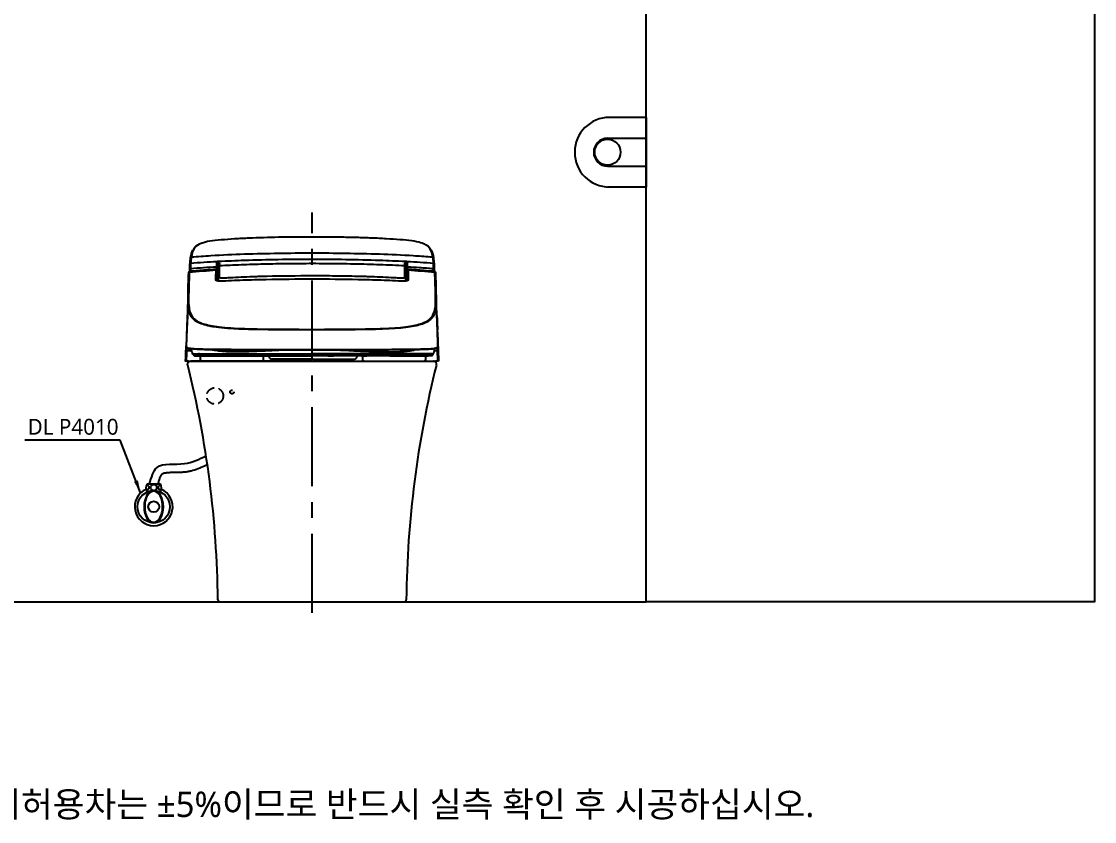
# Model space of a CAD drawing. Extents: x 3267 to 9145, y -61 to 2467.
# Drawn here: x 7451 to 9145, y -61 to 1203 of the extents above; entities that cross this region are included whole.
import ezdxf

# ---------------------------------------------------------------- set-up
doc = ezdxf.new("R2010")
doc.units = 0
doc.header["$LTSCALE"] = 20
doc.header["$MEASUREMENT"] = 0
doc.linetypes.add('CENTER', pattern=[2, 1.25, -0.25, 0.25, -0.25])
doc.linetypes.add('HIDDEN', pattern=[0.375, 0.25, -0.125])
doc.layers.get('0').update_dxf_attribs({"linetype": 'CONTINUOUS'})
for name, color, linetype in [('1', 7, 'CONTINUOUS'), ('2', 2, 'CONTINUOUS'), ('3', 3, 'CONTINUOUS'), ('4', 4, 'CONTINUOUS'), ('6', 6, 'CONTINUOUS'), ('66', 7, 'CONTINUOUS')]:
    doc.layers.add(name, color=color, linetype=linetype)
doc.styles.add('GHS', font='romans', dxfattribs={"bigfont": 'ghs'})
doc.styles.add('ROMANS', font='NanumGothic.ttf', dxfattribs={"height": 10.144927})
doc.styles.get("Standard").update_dxf_attribs({"font": 'NanumGothic.ttf'})
doc.dimstyles.get("Standard").update_dxf_attribs({"dimtxt": 2.7, "dimasz": 2.5, "dimexe": 1.5, "dimexo": 1.5, "dimgap": 1.5, "dimtad": 1, "dimdec": 0, "dimlfac": 10, "dimzin": 0, "dimdsep": 46, "dimtxsty": 'Standard', "dimcen": 0, "dimclrt": 2, "dimadec": 0, "dimazin": 0, "dimtfac": 1, "dimtdec": 0, "dimtmove": 0, "dimatfit": 3, "dimfxl": 0, "dimtolj": 1, "dimtzin": 0, "dimarcsym": 0})

msp = doc.modelspace()

# ---------------------------------------------------------------- linework, layer by layer
at = {"color": 1, "linetype": 'CENTER', "ltscale": 5}
msp.add_line((7910.2, 269), (7910.2, 901.3), dxfattribs=at)
at = {"color": 7}
msp.add_line((7764.5, 286.7), (8055.8, 286.7), dxfattribs=at)
at = {"color": 7, "linetype": 'HIDDEN', "ltscale": 3}
for centre, radius in [((7756.9, 611.7), 13), ((7783.8, 618), 3)]:
    msp.add_circle(centre, radius, dxfattribs=at)
at = {"color": 7}
for centre, radius, start, end in [((6165.6, 273.4), 1595.9, 0.584, 14.0382), ((9654.7, 273.4), 1595.9, 165.9618, 179.416), ((7764.5, 289.7), 3, 180.584, 270), ((8055.8, 289.7), 3, 270, 359.416)]:
    msp.add_arc(centre, radius, start, end, dxfattribs=at)
msp.add_open_spline([(7713.9, 660.6), (7713.8, 660.9), (7713.7, 661.6), (7713.8, 662.7), (7714.1, 663.8), (7714.8, 664.9), (7715.6, 665.7), (7716.6, 666.3), (7717.7, 666.7), (7718.4, 666.7), (7718.7, 666.7)], degree=3, knots=[0, 0, 0, 0, 0.114974, 0.238051, 0.367333, 0.500001, 0.632668, 0.76195, 0.885027, 1, 1, 1, 1], dxfattribs=at)
at = {"color": 4}
msp.add_spline([(7653.8, 472.7), (7665.4, 498.5), (7708.7, 504.8), (7742.8, 517.2)], degree=3, dxfattribs=at)
msp.add_open_spline([(7667.2, 472.7), (7667.5, 473.7), (7667.8, 474.7), (7668.5, 477.5), (7669.1, 479.3), (7670.2, 482.5), (7670.8, 483.9), (7671.8, 485.9), (7672.2, 486.6), (7672.9, 487.7), (7673.2, 488), (7673.5, 488.4), (7673.6, 488.5), (7673.7, 488.6), (7673.8, 488.6), (7673.9, 488.7), (7674, 488.8), (7674.2, 488.9), (7674.4, 489), (7674.9, 489.3), (7675.3, 489.5), (7676.4, 489.9), (7677.1, 490.1), (7678.7, 490.4), (7679.6, 490.5), (7681.6, 490.8), (7682.7, 490.9), (7685.8, 491), (7687.9, 491.1), (7692.4, 491.1), (7694.8, 491.1), (7699.8, 491.2), (7702.4, 491.2), (7706.3, 491.5), (7707.5, 491.6), (7709.7, 491.8), (7710.6, 491.9), (7712.3, 492.1), (7713.2, 492.3), (7715.8, 492.7), (7717.5, 493.1), (7723, 494.4), (7726.7, 495.7), (7733.7, 498.4), (7737, 499.8), (7741.7, 502.1), (7743.3, 502.9), (7744.8, 503.7)], degree=3, knots=[3.070132, 3.070132, 3.070132, 3.070132, 5.857988, 5.857988, 11.758568, 11.758568, 17.659149, 17.659149, 21.979385, 21.979385, 26.299621, 26.299621, 27.735814, 27.735814, 28.920896, 28.920896, 30.105978, 30.105978, 32.476142, 32.476142, 36.454286, 36.454286, 40.43243, 40.43243, 44.410574, 44.410574, 48.388719, 48.388719, 54.898977, 54.898977, 61.409235, 61.409235, 67.919493, 67.919493, 70.853495, 70.853495, 72.939884, 72.939884, 75.026273, 75.026273, 79.19905, 79.19905, 89.089719, 89.089719, 98.980388, 98.980388, 104.02618, 104.02618, 104.02618, 104.02618], dxfattribs=at)
at = {"layer": '1', "color": 0, "linetype": 'Continuous'}
for p, q in [((7910.1, 842.6), (7910.1, 842.6)), ((7759.6, 804), (7759.8, 815.3)), ((8060.5, 815.3), (8060.8, 801.5)), ((7759.7, 810.5), (7759.6, 809.2)), ((7760.9, 802.5), (7760.9, 793.3)), ((8060.8, 801.5), (8059.9, 801.5)), ((8059.9, 801.5), (8059.9, 793.5)), ((7715.5, 666.7), (7910.2, 666.7)), ((7733.5, 673.6), (7733.5, 669)), ((7833.3, 668.8), (7833.6, 672)), ((7833.6, 672), (7833.6, 673.6)), ((7989.6, 673.6), (7989.6, 672)), ((7989.6, 672), (7989.9, 668.8)), ((8089.7, 669), (8089.7, 673.6))]:
    msp.add_line(p, q, dxfattribs=at)
for centre, start, end in [((7735.5, 669), 180, 270), ((7831.3, 669), 270, 355), ((7991.9, 669), 185, 270), ((8087.7, 669), 270, 0)]:
    msp.add_arc(centre, 2, start, end, dxfattribs=at)
for centre, major_axis, ratio, start_param, end_param in [((7718.5, 820.6), (0.996, -0.085), 0.906954, 1.720585, 3.218825), ((7759.8, 815.3), (3, -0.04), 0.008726, 4.712497, 6.283185), ((8060.5, 815.3), (-3, -0.04), 0.008726, 0, 1.570688), ((8101.8, 820.6), (-0.996, -0.085), 0.906975, 3.064339, 4.563118), ((7716.4, 805.7), (0.999, -0.034), 0.896158, 1.691812, 3.142718), ((7718.2, 812.5), (1, -0.014), 0.008726, 1.570915, 3.170336), ((7758.7, 810.6), (-1, 0.017), 1, 3.141588, 4.82324), ((7759.4, 802.5), (1.5, 0.01), 0.99982, 6.280811, 7.85742), ((8061.6, 810.6), (-1, -0.017), 1, 4.59077, 6.283184), ((8061.7, 809.3), (1, 0.017), 0.905811, 1.496053, 3.141593), ((8102.1, 812.5), (-1, -0.014), 0.008726, 3.112853, 4.71227), ((8103.9, 805.7), (0.999, 0.034), 0.896158, 6.28206, 7.732966), ((7712.1, 682.7), (0.999, -0.039), 0.063377, 1.573245, 3.142595), ((8108.2, 682.7), (-0.999, -0.039), 0.063377, 3.140591, 4.70994)]:
    msp.add_ellipse(centre, major_axis=major_axis, ratio=ratio, start_param=start_param, end_param=end_param, dxfattribs=at)
for points, knots in [([(7738.8, 853.8), (7735.1, 852.7), (7732.1, 851.4), (7727.4, 848.4), (7725.6, 846.7), (7721.5, 840.9), (7720.2, 836.3), (7719.4, 830.8)], [0, 0, 0, 0, 0.25, 0.25, 0.5, 0.5, 1, 1, 1, 1]), ([(7737.7, 853.4), (7737.2, 853.3), (7735.7, 852.9), (7733.4, 851.9), (7730.7, 850.6), (7728.3, 849.2), (7726.2, 847.5), (7724.3, 845.5), (7723, 843.8), (7722.5, 842.7), (7722.3, 842.5)], [0, 0, 0, 0, 0.050617, 0.186187, 0.326082, 0.469861, 0.618907, 0.779893, 0.947737, 1, 1, 1, 1]), ([(8081.5, 853.8), (8077.6, 854.9), (8072.9, 855.9), (8061.9, 857.4), (8055.5, 858), (8041.9, 859), (8034.7, 859.5), (8019.7, 860.4), (8012.1, 860.7), (7996.6, 861.4), (7988.8, 861.6), (7973.1, 862), (7965.3, 862.2), (7941.8, 862.6), (7926.1, 862.7), (7894.6, 862.7), (7878.9, 862.6), (7847.4, 862.1), (7831.7, 861.7), (7808.7, 860.8), (7801, 860.4), (7786, 859.6), (7778.7, 859.1), (7764.9, 858), (7758.5, 857.4), (7747.4, 855.9), (7742.7, 855), (7738.8, 853.8)], [0, 0, 0, 0, 0.0625, 0.0625, 0.125, 0.125, 0.1875, 0.1875, 0.25, 0.25, 0.3125, 0.3125, 0.375, 0.375, 0.5, 0.5, 0.625, 0.625, 0.75, 0.75, 0.8125, 0.8125, 0.875, 0.875, 0.9375, 0.9375, 1, 1, 1, 1]), ([(8100.9, 830.8), (8100.1, 836.3), (8098.8, 840.9), (8094.6, 846.7), (8092.8, 848.4), (8090.3, 850), (8090.2, 850.1), (8090, 850.2)], [0, 0, 0, 0, 0.653192, 0.653192, 0.979788, 0.979788, 1, 1, 1, 1]), ([(8097.6, 843.1), (8097.4, 843.5), (8096.7, 844.6), (8095.3, 846.3), (8093.2, 848.2), (8091.7, 849.4), (8090.6, 850), (8090.6, 850)], [0, 0, 0, 0, 0.134632, 0.423435, 0.69843, 0.989, 1, 1, 1, 1]), ([(7719.4, 830.8), (7719.4, 830.8), (7719.4, 830.8), (7719.2, 829.4), (7719.1, 827.9), (7718.7, 824.8), (7718.6, 823.2), (7718.4, 821.5)], [0, 0, 0, 0, 0.000003, 0.000003, 0.500044, 0.500044, 1, 1, 1, 1]), ([(8100.9, 830.8), (8099.4, 830.9), (8098, 831), (8087.7, 831.8), (8078.8, 832.4), (8052.2, 834), (8034.4, 834.8), (7998.9, 836), (7981.2, 836.4), (7945.7, 836.9), (7927.9, 837.1), (7892.4, 837.1), (7874.6, 836.9), (7839.1, 836.4), (7821.3, 836), (7785.8, 834.8), (7768.1, 834), (7740, 832.3), (7729.7, 831.6), (7719.4, 830.8)], [0, 0, 0, 0, 0.011429, 0.011429, 0.081225, 0.081225, 0.220815, 0.220815, 0.360405, 0.360405, 0.499996, 0.499996, 0.639586, 0.639586, 0.779177, 0.779177, 0.918767, 0.918767, 1, 1, 1, 1]), ([(8101.9, 821.5), (8101.7, 823.2), (8101.6, 824.8), (8101.2, 827.9), (8101.1, 829.3), (8100.9, 830.8), (8100.9, 830.8), (8100.9, 830.8)], [0, 0, 0, 0, 0.499957, 0.499957, 0.999997, 0.999997, 1, 1, 1, 1]), ([(7717.2, 812.5), (7717.2, 814.2), (7717.3, 815.9), (7717.4, 818.8), (7717.4, 819.9), (7717.5, 820.7)], [0, 0, 0, 0, 0.5, 0.5, 1, 1, 1, 1]), ([(7717.5, 820.7), (7717.6, 822.3), (7717.8, 823.9), (7718.1, 827), (7718.3, 828.5), (7718.5, 829.9)], [0, 0, 0, 0, 0.500212, 0.500212, 1, 1, 1, 1]), ([(7718.4, 821.5), (7718.4, 820.7), (7718.3, 819.4), (7718.3, 816.3), (7718.2, 814.4), (7718.2, 812.5)], [0, 0, 0, 0, 0.5, 0.5, 1, 1, 1, 1]), ([(7759.8, 815.3), (7759.8, 817.2), (7759.9, 819), (7760, 822.2), (7760, 823.5), (7760, 824.3)], [0, 0, 0, 0, 0.5, 0.5, 1, 1, 1, 1]), ([(7760, 824.3), (7761, 823.7), (7761.9, 823.2), (7763.2, 822), (7763.8, 821.3), (7763.8, 820.5)], [0, 0, 0, 0, 0.5, 0.5, 1, 1, 1, 1]), ([(7762.8, 819.6), (7762.8, 820.5), (7762.4, 821.4), (7761.3, 823), (7760.7, 823.7), (7760, 824.3)], [0, 0, 0, 0, 0.5, 0.5, 1, 1, 1, 1]), ([(7762.9, 824.4), (7776.4, 825.1), (7789.9, 825.7), (7821.2, 826.8), (7839, 827.2), (7874.6, 827.7), (7892.4, 827.8), (7927.9, 827.8), (7945.7, 827.7), (7981.3, 827.2), (7999.1, 826.8), (8030.4, 825.7), (8043.9, 825.1), (8057.4, 824.4)], [0, 0, 0, 0, 0.137733, 0.137733, 0.318866, 0.318866, 0.5, 0.5, 0.681133, 0.681133, 0.862266, 0.862266, 1, 1, 1, 1]), ([(8056.6, 817.1), (8050.1, 817.4), (8037.1, 818.1), (8017.2, 818.9), (7996.7, 819.5), (7975.8, 820), (7954.4, 820.4), (7932.5, 820.6), (7904.9, 820.7), (7871.9, 820.5), (7834.5, 819.9), (7798.6, 818.8), (7775.2, 817.7), (7763.7, 817.1)], [0, 0, 0, 0, 0.066191, 0.133976, 0.203874, 0.275483, 0.348428, 0.423009, 0.499413, 0.631812, 0.760009, 0.882497, 1, 1, 1, 1]), ([(7763.8, 820.5), (7763.8, 820.2), (7763.8, 820), (7763.7, 819.2), (7763.7, 818.8), (7763.7, 817.9), (7763.7, 817.5), (7763.7, 817.1)], [0, 0, 0, 0, 0.251915, 0.251915, 0.625957, 0.625957, 1, 1, 1, 1]), ([(8056.5, 820.5), (8056.5, 821.3), (8057, 821.9), (8058.4, 823.2), (8059.3, 823.7), (8060.2, 824.3)], [0, 0, 0, 0, 0.5, 0.5, 1, 1, 1, 1]), ([(8056.6, 817.1), (8056.6, 817.4), (8056.6, 817.7), (8056.6, 818.8), (8056.5, 819.7), (8056.5, 820.5)], [0, 0, 0, 0, 0.251899, 0.251899, 1, 1, 1, 1]), ([(8060.2, 824.3), (8059.6, 823.7), (8059, 823), (8057.9, 821.4), (8057.5, 820.5), (8057.5, 819.6)], [0, 0, 0, 0, 0.5, 0.5, 1, 1, 1, 1]), ([(8060.2, 824.3), (8060.3, 823.5), (8060.3, 822.2), (8060.4, 819), (8060.5, 817.2), (8060.5, 815.3)], [0, 0, 0, 0, 0.5, 0.5, 1, 1, 1, 1]), ([(8102.1, 812.5), (8094.7, 813.1), (8087.2, 813.6), (8073.4, 814.5), (8067, 814.9), (8060.5, 815.3)], [0, 0, 0, 0, 0.535674, 0.535674, 1, 1, 1, 1]), ([(8101.8, 829.9), (8102, 828.4), (8102.2, 827), (8102.5, 823.9), (8102.7, 822.3), (8102.8, 820.6)], [0, 0, 0, 0, 0.499788, 0.499788, 1, 1, 1, 1]), ([(8102.1, 812.5), (8102.1, 814.4), (8102, 816.3), (8102, 819.4), (8101.9, 820.7), (8101.9, 821.5)], [0, 0, 0, 0, 0.5, 0.5, 1, 1, 1, 1]), ([(8102.8, 820.6), (8102.9, 819.9), (8102.9, 818.8), (8103, 815.9), (8103, 814.2), (8103.1, 812.5)], [0, 0, 0, 0, 0.5, 0.5, 1, 1, 1, 1]), ([(7717.1, 741.7), (7715.7, 745.3), (7714.9, 749.4), (7714.3, 757.5), (7714.4, 761.2), (7714.4, 769.1), (7714.5, 773.2), (7714.8, 786.3), (7715, 795.7), (7715.4, 805.7)], [0, 0, 0, 0, 0.255854, 0.255854, 0.44189, 0.44189, 0.627927, 0.627927, 1, 1, 1, 1]), ([(7716.3, 806.6), (7715.9, 796.6), (7715.6, 787.2), (7715.4, 774.2), (7715.3, 770), (7715.2, 762.2), (7715.2, 758.5), (7715.8, 748.3), (7717.3, 742.7), (7722.6, 734.2), (7726, 731.3), (7730.5, 728.9)], [0, 0, 0, 0, 0.261212, 0.261212, 0.391818, 0.391818, 0.522425, 0.522425, 0.783637, 0.783637, 1, 1, 1, 1]), ([(7716.3, 808.1), (7716.2, 808.1), (7716, 808), (7715.8, 807.9), (7715.6, 807.7), (7715.5, 807.5), (7715.5, 807.4), (7715.5, 807.3), (7715.4, 807.2), (7715.4, 807.2), (7715.4, 807.2), (7715.4, 807.2), (7715.4, 807.1), (7715.4, 807.1), (7715.4, 807)], [0, 0, 0, 0, 0.10738, 0.207075, 0.291167, 0.361566, 0.417774, 0.456068, 0.4766, 0.494945, 0.521947, 0.577356, 0.756923, 1, 1, 1, 1]), ([(7758.6, 811.5), (7753.1, 811.2), (7739.3, 810.2), (7725.2, 809.1), (7716.6, 808.2), (7716.3, 808.2)], [0, 0, 0, 0, 0.385248, 0.978914, 1, 1, 1, 1]), ([(7763.5, 799.5), (7763.5, 799.4), (7763.5, 799.3), (7763.7, 799.1), (7764.2, 798.8), (7764.8, 798.5), (7765.6, 798.3), (7766.1, 798.2), (7766.7, 798.1), (7767, 798.1), (7767.1, 798.1)], [0, 0, 0, 0, 0.092648, 0.192303, 0.3025, 0.586789, 0.698617, 0.817948, 0.923745, 1, 1, 1, 1]), ([(7767.1, 798.1), (7770, 798.3), (7775.9, 798.5), (7787.8, 799.1), (7802.9, 799.9), (7817.8, 800.5), (7829.7, 800.8), (7859.5, 801.5), (7898.6, 801.9), (7946.2, 801.7), (7973, 801.2), (7990.6, 800.8), (8002.5, 800.5), (8017.4, 799.8), (8032.4, 799.1), (8044.4, 798.5), (8050.3, 798.2), (8053.1, 798.1)], [0, 0, 0, 0, 0.029831, 0.062543, 0.125097, 0.187627, 0.218876, 0.250123, 0.499987, 0.628375, 0.749862, 0.781072, 0.812356, 0.874894, 0.937459, 0.970167, 1, 1, 1, 1]), ([(8053.1, 798.1), (8053.3, 798.1), (8053.6, 798.1), (8054.1, 798.2), (8054.7, 798.3), (8055.5, 798.5), (8056.2, 798.8), (8056.7, 799.2), (8056.8, 799.4), (8056.8, 799.5)], [0, 0, 0, 0, 0.075645, 0.181402, 0.299122, 0.412119, 0.695985, 0.857094, 1, 1, 1, 1]), ([(8104, 808.1), (8098, 808.7), (8084.2, 810), (8070.1, 811.1), (8062, 811.6), (8061.7, 811.6)], [0, 0, 0, 0, 0.422631, 0.982017, 1, 1, 1, 1]), ([(8103.1, 812.5), (8103.1, 811.8), (8103.1, 811.2), (8103.1, 809.7), (8103.1, 809), (8103.1, 808.2)], [0, 0, 0, 0, 0.46814, 0.46814, 1, 1, 1, 1]), ([(8104.9, 807), (8104.9, 807.1), (8104.9, 807.1), (8104.9, 807.2), (8104.9, 807.2), (8104.9, 807.2), (8104.9, 807.3), (8104.8, 807.3), (8104.8, 807.6), (8104.6, 807.8), (8104.3, 808), (8104.1, 808.1), (8104, 808.1)], [0, 0, 0, 0, 0.217421, 0.441288, 0.500545, 0.534316, 0.555505, 0.579757, 0.643617, 0.773985, 0.887358, 1, 1, 1, 1]), ([(7714.6, 780.1), (7714.4, 775.1), (7714.2, 770.1), (7713.9, 760.5), (7713.8, 755.7), (7713.5, 746.9), (7713.3, 742.7), (7713, 735), (7712.9, 731.6), (7712.8, 728.6)], [0, 0, 0, 0, 0.25, 0.25, 0.5, 0.5, 0.75, 0.75, 1, 1, 1, 1]), ([(7715, 793.5), (7715, 793.5), (7715, 793.5), (7715, 793.4), (7715, 793.3), (7715, 793.2), (7715, 793.1), (7715, 792.9), (7715, 792.8), (7715, 792.6), (7714.9, 792.5), (7714.9, 792.3), (7714.9, 792.1), (7714.9, 791.9), (7714.9, 791.8), (7714.9, 791.7), (7714.9, 791.6), (7714.9, 791.5), (7714.9, 791.5), (7714.9, 791.5), (7714.9, 791.5), (7714.9, 791.5)], [0, 0, 0, 0, 0.107366, 0.107366, 0.214731, 0.214731, 0.322124, 0.322124, 0.429574, 0.429574, 0.537075, 0.537075, 0.6446, 0.6446, 0.752109, 0.752109, 0.85957, 0.85957, 0.966973, 0.966973, 1, 1, 1, 1]), ([(7764.8, 792.8), (7762.9, 792.7), (7761.2, 792.9), (7758.9, 793.9), (7758.3, 794.5), (7758.3, 795.3)], [0, 0, 0, 0, 0.5, 0.5, 1, 1, 1, 1]), ([(8055.5, 792.8), (8043.4, 793.4), (8031.3, 793.9), (8007.1, 794.8), (7995, 795.1), (7958.7, 795.8), (7934.4, 796), (7885.9, 796), (7861.6, 795.8), (7825.3, 795.1), (7813.2, 794.8), (7789, 793.9), (7776.9, 793.4), (7764.8, 792.8)], [0, 0, 0, 0, 0.125, 0.125, 0.25, 0.25, 0.5, 0.5, 0.75, 0.75, 0.875, 0.875, 1, 1, 1, 1]), ([(8062, 795.3), (8062, 794.5), (8061.4, 793.9), (8059.1, 792.9), (8057.3, 792.7), (8055.5, 792.8)], [0, 0, 0, 0, 0.5, 0.5, 1, 1, 1, 1]), ([(8090.1, 729.1), (8092.5, 730.3), (8094.5, 731.8), (8100, 736.9), (8102.4, 741.4), (8104.4, 749.4), (8104.8, 752.3), (8105.1, 758.7), (8105.1, 762.1), (8105, 773), (8104.8, 781), (8104.6, 789.6)], [0, 0, 0, 0, 0.137218, 0.137218, 0.424812, 0.424812, 0.568609, 0.568609, 0.712406, 0.712406, 1, 1, 1, 1]), ([(8105.5, 788.5), (8105.7, 779.9), (8105.8, 771.9), (8105.9, 761), (8106, 757.6), (8105.6, 751.3), (8105.2, 748.4), (8104.2, 744.4), (8103.8, 743.1), (8103.3, 741.9)], [0, 0, 0, 0, 0.444863, 0.444863, 0.667294, 0.667294, 0.889726, 0.889726, 1, 1, 1, 1]), ([(8105.5, 788.5), (8105.5, 788.6), (8105.4, 788.8), (8105.3, 789), (8105.3, 789.1), (8105.1, 789.3), (8105, 789.4), (8104.8, 789.5), (8104.7, 789.6), (8104.6, 789.6)], [0, 0, 0, 0, 0.266094, 0.266094, 0.532998, 0.532998, 0.785782, 0.785782, 1, 1, 1, 1]), ([(8106.8, 748.7), (8106.8, 750.9), (8106.7, 753), (8106.2, 766.3), (8105.8, 777.4), (8105.5, 788.5)], [0, 0, 0, 0, 0.16372, 0.16372, 1, 1, 1, 1]), ([(7714.5, 770.9), (7714.4, 768.8), (7714.3, 765.1), (7714.2, 759.5), (7714, 754.4), (7713.8, 748.4), (7713.6, 741.5), (7713.3, 733.4), (7712.9, 725.4), (7712.5, 716.3), (7712.1, 706.4), (7711.7, 697.7), (7711.5, 692.6), (7711.4, 691)], [0, 0, 0, 0, 0.119074, 0.200684, 0.275859, 0.345698, 0.44284, 0.5341, 0.622518, 0.710308, 0.82851, 0.948889, 1, 1, 1, 1]), ([(7712.8, 728.6), (7712.7, 725.3), (7712.6, 722.1), (7712.3, 715.9), (7712.2, 712.9), (7711.9, 704.9), (7711.8, 701), (7711.6, 695.3), (7711.5, 693.4), (7711.4, 690.7), (7711.4, 689.9), (7711.7, 689.3)], [0, 0, 0, 0, 0.125455, 0.125455, 0.250911, 0.250911, 0.501822, 0.501822, 0.752733, 0.752733, 1, 1, 1, 1]), ([(7910.1, 716), (7898.8, 716), (7887.6, 716.1), (7871.2, 716.1), (7865.8, 716.2), (7855.1, 716.2), (7849.9, 716.3), (7834.7, 716.4), (7825.2, 716.5), (7811.9, 716.8), (7807.7, 716.9), (7799.8, 717.2), (7795.9, 717.4), (7784.9, 717.9), (7778.1, 718.3), (7765.7, 719.3), (7760.3, 720), (7753, 721.1), (7750.8, 721.5), (7746.6, 722.4), (7744.6, 722.9), (7739.1, 724.3), (7735.7, 725.3), (7726.7, 729.1), (7722.4, 732.5), (7718.5, 738.5), (7717.7, 740), (7717.1, 741.7)], [0, 0, 0, 0, 0.09412, 0.09412, 0.14118, 0.14118, 0.18824, 0.18824, 0.282361, 0.282361, 0.329421, 0.329421, 0.376481, 0.376481, 0.470601, 0.470601, 0.564721, 0.564721, 0.611781, 0.611781, 0.658841, 0.658841, 0.752962, 0.752962, 0.941202, 0.941202, 1, 1, 1, 1]), ([(7730.5, 728.9), (7731.4, 728.4), (7732.4, 728), (7736.4, 726.3), (7739.8, 725.3), (7745.3, 723.8), (7747.2, 723.3), (7751.4, 722.5), (7753.7, 722.1), (7760.9, 720.9), (7766.3, 720.3), (7778.6, 719.2), (7785.4, 718.8), (7796.4, 718.3), (7800.2, 718.1), (7808.1, 717.9), (7812.3, 717.7), (7825.5, 717.4), (7834.9, 717.3), (7850.1, 717.2), (7855.3, 717.1), (7866, 717), (7871.4, 717), (7887.7, 716.9), (7898.8, 716.9), (7910.1, 716.9)], [0, 0, 0, 0, 0.041157, 0.041157, 0.161013, 0.161013, 0.22094, 0.22094, 0.280868, 0.280868, 0.400723, 0.400723, 0.520579, 0.520579, 0.580506, 0.580506, 0.640434, 0.640434, 0.760289, 0.760289, 0.820217, 0.820217, 0.880145, 0.880145, 1, 1, 1, 1]), ([(8103.3, 741.9), (8101.9, 738.2), (8099.8, 735.1), (8095.2, 730.7), (8093, 729.2), (8087.9, 726.6), (8085.1, 725.5), (8078.7, 723.6), (8075.3, 722.7), (8067.5, 721.1), (8063.1, 720.4), (8053, 719.2), (8047.4, 718.7), (8035.2, 717.9), (8028.6, 717.5), (8017.9, 717.1), (8014.2, 717), (8006.4, 716.8), (8002.3, 716.7), (7989.6, 716.5), (7980.6, 716.4), (7966.3, 716.2), (7961.4, 716.2), (7951.4, 716.1), (7946.3, 716.1), (7931.1, 716.1), (7920.7, 716), (7910.1, 716)], [0, 0, 0, 0, 0.130755, 0.130755, 0.217679, 0.217679, 0.304604, 0.304604, 0.391528, 0.391528, 0.478453, 0.478453, 0.565377, 0.565377, 0.652302, 0.652302, 0.695764, 0.695764, 0.739226, 0.739226, 0.826151, 0.826151, 0.869613, 0.869613, 0.913075, 0.913075, 1, 1, 1, 1]), ([(7910.1, 716.9), (7920.7, 716.9), (7931, 716.9), (7946.2, 717), (7951.3, 717), (7961.2, 717.1), (7966.2, 717.1), (7980.4, 717.2), (7989.4, 717.4), (8002, 717.6), (8006.1, 717.7), (8013.8, 717.9), (8017.5, 718), (8028.2, 718.5), (8034.8, 718.8), (8046.9, 719.6), (8052.5, 720.2), (8062.5, 721.4), (8066.9, 722.1), (8074.7, 723.7), (8078.1, 724.6), (8084.4, 726.5), (8087.2, 727.6), (8089.9, 729), (8090, 729), (8090.1, 729.1)], [0, 0, 0, 0, 0.110549, 0.110549, 0.165824, 0.165824, 0.221098, 0.221098, 0.331647, 0.331647, 0.386922, 0.386922, 0.442197, 0.442197, 0.552746, 0.552746, 0.663295, 0.663295, 0.773844, 0.773844, 0.884393, 0.884393, 0.994942, 0.994942, 1, 1, 1, 1]), ([(8108.5, 702.8), (8108.3, 706.8), (8108, 715.8), (8107.6, 726.8), (8107.4, 733.7), (8107.3, 735.7)], [0, 0, 0, 0, 0.360507, 0.814913, 1, 1, 1, 1]), ([(8108.7, 689.6), (8108.9, 690.2), (8108.9, 691), (8108.8, 693.5), (8108.7, 695.3), (8108.6, 699.3), (8108.5, 700.8), (8108.5, 702.7)], [0, 0, 0, 0, 0.380789, 0.380789, 0.794286, 0.794286, 1, 1, 1, 1]), ([(8108.9, 691.6), (8108.9, 691.6), (8108.9, 691.6), (8108.8, 691.9), (8108.8, 692.7), (8108.8, 694), (8108.7, 695.4), (8108.7, 696.4), (8108.7, 696.6)], [0, 0, 0, 0, 0.058926, 0.262536, 0.473047, 0.694335, 0.93103, 1, 1, 1, 1]), ([(7710.5, 666.7), (7710.5, 667.4), (7710.5, 668.1), (7710.7, 671.4), (7710.8, 674), (7710.9, 678.7), (7711, 680.7), (7711.1, 682.7)], [0, 0, 0, 0, 0.124882, 0.124882, 0.624411, 0.624411, 1, 1, 1, 1]), ([(7711.1, 682.7), (7711.2, 685), (7711.3, 687.2), (7711.4, 689.7), (7711.4, 690.4), (7711.4, 691)], [0, 0, 0, 0, 0.710358, 0.710358, 1, 1, 1, 1]), ([(7712.1, 682.7), (7712, 679), (7711.8, 675.3), (7711.6, 670), (7711.5, 668.3), (7711.5, 666.7)], [0, 0, 0, 0, 0.697255, 0.697255, 1, 1, 1, 1]), ([(7711.7, 689.3), (7711.9, 688.7), (7712, 688.3), (7712.6, 687.7), (7713.4, 687.2), (7714, 687), (7714.5, 686.9)], [0, 0, 0, 0, 0.005811, 0.414191, 0.824616, 1, 1, 1, 1]), ([(7711.7, 689.3), (7711.7, 689.3), (7711.7, 689.3), (7712.5, 688), (7714.6, 687.4), (7721.5, 686.5), (7726.2, 686.2), (7735.5, 685.9), (7739, 685.8), (7746.5, 685.7), (7750.7, 685.6), (7760.7, 685.5), (7766.4, 685.4), (7778.9, 685.4), (7785.7, 685.3), (7800.4, 685.3), (7808.2, 685.3), (7825.9, 685.2), (7835.3, 685.2), (7855.4, 685.2), (7866.1, 685.2), (7887.8, 685.2), (7898.9, 685.2), (7910.1, 685.2)], [0, 0, 0, 0, 0.001209, 0.001209, 0.167674, 0.167674, 0.334139, 0.334139, 0.417372, 0.417372, 0.500604, 0.500604, 0.583837, 0.583837, 0.66707, 0.66707, 0.750302, 0.750302, 0.833535, 0.833535, 0.916767, 0.916767, 1, 1, 1, 1]), ([(7910.1, 684.1), (7898.9, 684.1), (7887.9, 684.1), (7866.2, 684.1), (7855.5, 684.1), (7835.5, 684.1), (7826.1, 684.1), (7808.5, 684.2), (7800.7, 684.2), (7786.1, 684.3), (7779.3, 684.3), (7766.8, 684.4), (7761.2, 684.4), (7751.3, 684.5), (7747.1, 684.6), (7739.7, 684.8), (7736.2, 684.9), (7727, 685.2), (7722.3, 685.5), (7717, 686.2), (7715.5, 686.5), (7714.5, 686.9)], [0, 0, 0, 0, 0.090047, 0.090047, 0.180093, 0.180093, 0.27014, 0.27014, 0.360186, 0.360186, 0.450233, 0.450233, 0.54028, 0.54028, 0.630326, 0.630326, 0.720373, 0.720373, 0.900466, 0.900466, 1, 1, 1, 1]), ([(7720.4, 681.3), (7720.3, 681.7), (7720.2, 682), (7720, 683.4), (7719.9, 684.5), (7719.9, 685.8)], [0, 0, 0, 0, 0.317262, 0.317262, 1, 1, 1, 1]), ([(7720.4, 681.3), (7720.5, 680.9), (7720.6, 680.3), (7721.1, 679.5), (7721.8, 678.8), (7722.3, 678.6), (7722.8, 678.4)], [0, 0, 0, 0, 0.065069, 0.451995, 0.824419, 1, 1, 1, 1]), ([(7722.8, 678.4), (7723.7, 677.9), (7724.9, 678), (7729.3, 678), (7733.7, 678), (7742.1, 678), (7745.3, 678), (7752.5, 678), (7756.5, 678), (7766, 678), (7771.2, 678), (7783, 678), (7789.6, 678), (7803.8, 678), (7811.4, 678), (7823.9, 678), (7828.3, 678), (7837.5, 678), (7842.4, 678), (7857.2, 678), (7867.6, 678), (7883.9, 678), (7889.4, 678), (7900.5, 678), (7906.1, 678), (7911.7, 678)], [0, 0, 0, 0, 0.090537, 0.090537, 0.27243, 0.27243, 0.363376, 0.363376, 0.454322, 0.454322, 0.545269, 0.545269, 0.636215, 0.636215, 0.727161, 0.727161, 0.772634, 0.772634, 0.818107, 0.818107, 0.909054, 0.909054, 0.954527, 0.954527, 1, 1, 1, 1]), ([(7869.7, 684.3), (7868.2, 684.2), (7861.6, 683.9), (7850.2, 683.3), (7835.9, 682.6), (7818.2, 681.8), (7802.6, 681.3), (7788.8, 681.2), (7779.4, 681.4), (7770.8, 681.8), (7762.2, 682.7), (7755.9, 683.6), (7752.3, 684.3), (7751.4, 684.4)], [0, 0, 0, 0, 0.02526, 0.114515, 0.204018, 0.294134, 0.474171, 0.563887, 0.654216, 0.742676, 0.835114, 0.958645, 1, 1, 1, 1]), ([(7910.1, 685.2), (7920.6, 685.2), (7931.1, 685.2), (7951.5, 685.2), (7961.4, 685.2), (7980.4, 685.2), (7989.6, 685.2), (8002.1, 685.3), (8006.1, 685.3), (8013.7, 685.3), (8017.3, 685.3), (8028, 685.3), (8034.7, 685.3), (8047, 685.4), (8052.7, 685.4), (8062.9, 685.5), (8067.5, 685.6), (8075.7, 685.7), (8079.1, 685.8), (8088.8, 686), (8094, 686.2), (8102.2, 686.9), (8105.2, 687.3), (8107.8, 688.4), (8108.4, 688.8), (8108.7, 689.5), (8108.7, 689.6), (8108.7, 689.6)], [0, 0, 0, 0, 0.076458, 0.076458, 0.152916, 0.152916, 0.229374, 0.229374, 0.267603, 0.267603, 0.305831, 0.305831, 0.382289, 0.382289, 0.458747, 0.458747, 0.535205, 0.535205, 0.611663, 0.611663, 0.764579, 0.764579, 0.917494, 0.917494, 0.993952, 0.993952, 1, 1, 1, 1]), ([(8106.2, 687.1), (8106.1, 687.1), (8106, 687), (8104.2, 686.3), (8101.3, 685.9), (8093.2, 685.2), (8087.9, 685), (8078.3, 684.7), (8074.9, 684.6), (8066.8, 684.5), (8062.3, 684.5), (8052.1, 684.4), (8046.5, 684.3), (8034.1, 684.3), (8027.5, 684.2), (8016.9, 684.2), (8013.3, 684.2), (8005.7, 684.2), (8001.7, 684.2), (7989.3, 684.1), (7980.1, 684.1), (7961.2, 684.1), (7951.4, 684.1), (7931.1, 684.1), (7920.6, 684.1), (7910.1, 684.1)], [0, 0, 0, 0, 0.008186, 0.008186, 0.173488, 0.173488, 0.338791, 0.338791, 0.421442, 0.421442, 0.504093, 0.504093, 0.586744, 0.586744, 0.669395, 0.669395, 0.710721, 0.710721, 0.752047, 0.752047, 0.834698, 0.834698, 0.917349, 0.917349, 1, 1, 1, 1]), ([(8100.5, 678.4), (8099.6, 677.9), (8098.5, 678), (8094, 678), (8089.7, 678), (8081.2, 678), (8078.1, 678), (8070.9, 678), (8066.8, 678), (8057.4, 678), (8052.1, 678), (8040.4, 678), (8033.8, 678), (8019.6, 678), (8012, 678), (7999.4, 678), (7995, 678), (7985.8, 678), (7981, 678), (7966.1, 678), (7955.8, 678), (7939.5, 678), (7933.9, 678), (7922.9, 678), (7917.3, 678), (7911.7, 678)], [0, 0, 0, 0, 0.089232, 0.089232, 0.271385, 0.271385, 0.362462, 0.362462, 0.453539, 0.453539, 0.544616, 0.544616, 0.635693, 0.635693, 0.72677, 0.72677, 0.772308, 0.772308, 0.817846, 0.817846, 0.908923, 0.908923, 0.954462, 0.954462, 1, 1, 1, 1]), ([(7955, 684.2), (7960.9, 683.9), (7966.6, 683.6), (7981.9, 682.8), (7991.2, 682.4), (8000.6, 682), (8001.7, 682), (8003.8, 681.9), (8004.8, 681.9), (8007.9, 681.8), (8009.8, 681.7), (8012.8, 681.6), (8013.7, 681.6), (8015.6, 681.5), (8016.6, 681.5), (8019.3, 681.4), (8021.2, 681.4), (8023.8, 681.3), (8024.7, 681.3), (8026.5, 681.3), (8027.3, 681.3), (8029.9, 681.2), (8031.6, 681.2), (8036.5, 681.3), (8039.7, 681.3), (8043.4, 681.4), (8044.2, 681.4), (8045.7, 681.5), (8046.4, 681.5), (8048.6, 681.6), (8049.9, 681.7), (8052, 681.8), (8052.6, 681.9), (8054, 682), (8054.6, 682), (8055.9, 682.2), (8056.5, 682.2), (8057.8, 682.3), (8058.4, 682.4), (8059.6, 682.5), (8060.2, 682.6), (8061.4, 682.8), (8062, 682.8), (8063.7, 683.1), (8064.8, 683.2), (8066.4, 683.5), (8066.9, 683.5), (8068, 683.7), (8068.5, 683.8), (8069.5, 684), (8070, 684.1), (8070.9, 684.2), (8071.4, 684.3), (8071.9, 684.4), (8072, 684.4), (8072.1, 684.5)], [0, 0, 0, 0, 0.103576, 0.103576, 0.28214, 0.28214, 0.30446, 0.30446, 0.326781, 0.326781, 0.371422, 0.371422, 0.393742, 0.393742, 0.416063, 0.416063, 0.460704, 0.460704, 0.483024, 0.483024, 0.505344, 0.505344, 0.549985, 0.549985, 0.639267, 0.639267, 0.661588, 0.661588, 0.683908, 0.683908, 0.728549, 0.728549, 0.750869, 0.750869, 0.77319, 0.77319, 0.79551, 0.79551, 0.817831, 0.817831, 0.840151, 0.840151, 0.862472, 0.862472, 0.907113, 0.907113, 0.929433, 0.929433, 0.951753, 0.951753, 0.974074, 0.974074, 0.996394, 0.996394, 1, 1, 1, 1]), ([(8100.5, 678.4), (8100.5, 678.4), (8101.3, 678.6), (8102, 679.2), (8102.6, 680), (8102.8, 680.7), (8102.9, 681.3)], [0, 0, 0, 0, 0.067813, 0.436483, 0.825148, 1, 1, 1, 1]), ([(8102.9, 681.3), (8103.1, 681.6), (8103.1, 682), (8103.4, 683.5), (8103.5, 684.7), (8103.5, 686.2)], [0, 0, 0, 0, 0.300296, 0.300296, 1, 1, 1, 1]), ([(8106.2, 687.1), (8106.9, 687.2), (8107.5, 687.6), (8108.3, 688.3), (8108.5, 688.9), (8108.7, 689.6)], [0, 0, 0, 0, 0.300811, 0.686935, 1, 1, 1, 1]), ([(8108.8, 666.7), (8108.7, 668.3), (8108.7, 670), (8108.5, 675.3), (8108.3, 679), (8108.2, 682.7)], [0, 0, 0, 0, 0.302745, 0.302745, 1, 1, 1, 1]), ([(8108.8, 693.1), (8108.8, 692.3), (8108.9, 690.8), (8109, 687.2), (8109.1, 685), (8109.2, 682.7)], [0, 0, 0, 0, 0.5, 0.5, 1, 1, 1, 1]), ([(8109.2, 682.7), (8109.2, 682), (8109.2, 681.4), (8109.4, 678.1), (8109.5, 675.4), (8109.6, 672.3), (8109.6, 671.9), (8109.7, 669.9), (8109.7, 668.3), (8109.8, 666.7)], [0, 0, 0, 0, 0.124882, 0.124882, 0.624411, 0.624411, 0.698332, 0.698332, 1, 1, 1, 1]), ([(8109.2, 682.3), (8109.2, 682.3), (8109.2, 682.3), (8109.2, 682.3), (8109.2, 682.3)], [0, 0, 0, 0, 0.134486, 1, 1, 1, 1]), ([(7711.5, 666.7), (7711.4, 666.7), (7711.3, 666.7), (7711, 666.7), (7710.9, 666.7), (7710.8, 666.7), (7710.7, 666.7), (7710.6, 666.7), (7710.5, 666.7), (7710.5, 666.7), (7710.5, 666.7), (7710.5, 666.7)], [0, 0, 0, 0, 0.214355, 0.214355, 0.428723, 0.428723, 0.642914, 0.642914, 0.857233, 0.857233, 1, 1, 1, 1]), ([(7722.4, 676.9), (7722.7, 676.5), (7723, 676), (7723.5, 675.7), (7724.4, 675.3), (7724.4, 675.3)], [0, 0, 0, 0, 0.170114, 0.906849, 1, 1, 1, 1]), ([(7724.4, 675.3), (7724.9, 675.1), (7725.5, 675), (7727.3, 675), (7728.8, 675), (7734.2, 675), (7738.9, 675), (7750.9, 675), (7758.2, 675), (7777.4, 675), (7789.2, 675), (7809.9, 675), (7817.4, 675), (7833.7, 675), (7842.5, 675), (7861.2, 675), (7871.1, 675), (7891.1, 675), (7901.2, 675), (7911.6, 675)], [0, 0, 0, 0, 0.048511, 0.048511, 0.13501, 0.13501, 0.308008, 0.308008, 0.481006, 0.481006, 0.654004, 0.654004, 0.740503, 0.740503, 0.827002, 0.827002, 0.913501, 0.913501, 1, 1, 1, 1]), ([(7732.7, 674.9), (7732.7, 674.9), (7732.7, 674.9), (7732.8, 674.9), (7732.9, 674.8), (7733.1, 674.6), (7733.3, 674.3), (7733.4, 674), (7733.5, 673.7), (7733.5, 673.6)], [0, 0, 0, 0, 0.03972, 0.228342, 0.39677, 0.551956, 0.701391, 0.850458, 1, 1, 1, 1]), ([(7778.8, 675), (7779.3, 675), (7780.3, 675), (7782.3, 675), (7784, 675), (7785.1, 675), (7785.3, 675)], [0, 0, 0, 0, 0.234117, 0.468599, 0.932798, 1, 1, 1, 1]), ([(7828.3, 675), (7829.1, 675), (7830.6, 675), (7832.4, 675), (7833.8, 675), (7835, 675), (7835.3, 675), (7833.6, 675), (7830.9, 675), (7829.1, 675), (7828.7, 675)], [0, 0, 0, 0, 0.096185, 0.192893, 0.287974, 0.382541, 0.569548, 0.762744, 0.952644, 1, 1, 1, 1]), ([(7833.6, 673.5), (7833.6, 673.5), (7833.6, 673.6), (7833.6, 673.7), (7833.6, 674), (7833.7, 674.2), (7833.8, 674.5), (7833.7, 674.6), (7833.7, 674.6)], [0, 0, 0, 0, 0.025302, 0.052765, 0.119818, 0.323742, 0.638812, 1, 1, 1, 1]), ([(7842.4, 672.5), (7842.6, 672.2), (7843, 671.5), (7843.9, 670.7), (7844.8, 670.1), (7845.4, 670), (7845.8, 670)], [0, 0, 0, 0, 0.239637, 0.485568, 0.738771, 1, 1, 1, 1]), ([(7911.6, 670), (7908.2, 670), (7904.7, 670), (7898, 670), (7894.5, 670), (7884.7, 670), (7878.5, 670), (7867.1, 670), (7862, 670), (7855.6, 670), (7853.6, 670), (7849.7, 670), (7847.8, 670), (7845.9, 670)], [0, 0, 0, 0, 0.125, 0.125, 0.25, 0.25, 0.5, 0.5, 0.75, 0.75, 0.875, 0.875, 1, 1, 1, 1]), ([(7910.2, 666.7), (7919.7, 666.7), (7929, 666.7), (7942.8, 666.7), (7947.4, 666.7), (7956.5, 666.7), (7961, 666.7), (7974.1, 666.7), (7982.4, 666.7), (7998.2, 666.7), (8005.7, 666.7), (8025.9, 666.7), (8037.8, 666.7), (8058.3, 666.7), (8066.7, 666.7), (8076.3, 666.7), (8079.3, 666.7), (8084.7, 666.7), (8087.2, 666.7), (8093.9, 666.7), (8097.3, 666.7), (8102.3, 666.7), (8103.9, 666.7), (8104.8, 666.7), (8104.8, 666.7), (8104.8, 666.7)], [0, 0, 0, 0, 0.066852, 0.066852, 0.100279, 0.100279, 0.133705, 0.133705, 0.200557, 0.200557, 0.26741, 0.26741, 0.401115, 0.401115, 0.53482, 0.53482, 0.601672, 0.601672, 0.668524, 0.668524, 0.802229, 0.802229, 0.935934, 0.935934, 1, 1, 1, 1]), ([(8098.8, 675.3), (8098.3, 675.1), (8097.7, 675), (8095.9, 675), (8094.4, 675), (8089, 675), (8084.3, 675), (8072.3, 675), (8065, 675), (8045.8, 675), (8034, 675), (8013.3, 675), (8005.8, 675), (7989.5, 675), (7980.7, 675), (7962, 675), (7952.1, 675), (7932.1, 675), (7921.9, 675), (7911.6, 675)], [0, 0, 0, 0, 0.048202, 0.048202, 0.134729, 0.134729, 0.307784, 0.307784, 0.480838, 0.480838, 0.653892, 0.653892, 0.740419, 0.740419, 0.826946, 0.826946, 0.913473, 0.913473, 1, 1, 1, 1]), ([(7911.6, 670), (7915, 670), (7918.4, 670), (7925.2, 670), (7928.6, 670), (7938.5, 670), (7944.7, 670), (7956.1, 670), (7961.2, 670), (7967.6, 670), (7969.6, 670), (7973.5, 670), (7975.4, 670), (7977.3, 670)], [0, 0, 0, 0, 0.125, 0.125, 0.25, 0.25, 0.5, 0.5, 0.75, 0.75, 0.875, 0.875, 1, 1, 1, 1]), ([(7934.9, 675), (7937.7, 675), (7940.3, 675), (7943.2, 675), (7943.6, 675), (7943.9, 675)], [0, 0, 0, 0, 0.876202, 0.876202, 1, 1, 1, 1]), ([(7977.4, 670), (7977.7, 670), (7978.4, 670.1), (7979.3, 670.7), (7980.1, 671.5), (7980.6, 672.2), (7980.8, 672.5)], [0, 0, 0, 0, 0.261229, 0.514432, 0.760363, 1, 1, 1, 1]), ([(7994.8, 675), (7994.8, 675), (7994.8, 675), (7994.8, 675), (7994.8, 675), (7994.8, 675), (7994.8, 675), (7994.8, 675), (7994.8, 675), (7994.7, 675), (7994.5, 675), (7993.8, 675), (7992.5, 675), (7990.2, 675), (7989, 675), (7988.5, 675), (7988.5, 675), (7988.5, 675), (7988.5, 675), (7988.5, 675), (7988.5, 675), (7988.5, 675), (7988.5, 675), (7988.5, 675), (7988.5, 675), (7988.4, 675), (7988.2, 675), (7988.1, 675), (7988.1, 675), (7988.7, 675), (7989.5, 675), (7989.9, 675), (7989.9, 675), (7989.9, 675), (7989.9, 675), (7989.9, 675), (7989.9, 675), (7989.9, 675), (7989.9, 675), (7990, 675), (7990.1, 675), (7990.3, 675), (7990.7, 675), (7991.7, 675), (7993.5, 675), (7995.3, 675), (7996.4, 675)], [0, 0, 0, 0, 0.000026, 0.000051, 0.000103, 0.000207, 0.000421, 0.00087, 0.001849, 0.004137, 0.010018, 0.026934, 0.081135, 0.178734, 0.35356, 0.353582, 0.353603, 0.353646, 0.353732, 0.353903, 0.354246, 0.354931, 0.356304, 0.359051, 0.36456, 0.37562, 0.397863, 0.442392, 0.52767, 0.622771, 0.707519, 0.707535, 0.70755, 0.707581, 0.707644, 0.707771, 0.708035, 0.708595, 0.709832, 0.712639, 0.718558, 0.729581, 0.7515, 0.792798, 0.884389, 1, 1, 1, 1]), ([(7989.3, 674.8), (7989.3, 674.7), (7989.3, 674.6), (7989.4, 674.4), (7989.5, 674.1), (7989.6, 673.8), (7989.6, 673.6), (7989.6, 673.5)], [0, 0, 0, 0, 0.246361, 0.582623, 0.827082, 0.920943, 1, 1, 1, 1]), ([(8044.4, 675), (8043.8, 675), (8042.6, 675), (8040.7, 675), (8038.9, 675), (8037, 675), (8035.2, 675), (8033.9, 675), (8033.1, 675), (8032.9, 675)], [0, 0, 0, 0, 0.158727, 0.316352, 0.473364, 0.630169, 0.787141, 0.944692, 1, 1, 1, 1]), ([(8089.7, 673.6), (8089.7, 673.7), (8089.8, 674), (8089.9, 674.3), (8090.1, 674.6), (8090.3, 674.8), (8090.4, 674.9), (8090.4, 674.9), (8090.4, 674.9)], [0, 0, 0, 0, 0.148064, 0.295657, 0.443614, 0.597267, 0.764029, 1, 1, 1, 1]), ([(8098.8, 675.3), (8098.8, 675.3), (8099.8, 675.8), (8100.3, 676.1), (8100.6, 676.5), (8100.8, 677)], [0, 0, 0, 0, 0.254006, 0.934694, 1, 1, 1, 1]), ([(8109.8, 666.7), (8109.8, 666.7), (8109.8, 666.7), (8109.7, 666.7), (8109.7, 666.7), (8109.5, 666.7), (8109.4, 666.7), (8109.2, 666.7), (8109.1, 666.7), (8109, 666.7), (8108.9, 666.7), (8108.8, 666.7)], [0, 0, 0, 0, 0.215031, 0.215031, 0.430091, 0.430091, 0.644731, 0.644731, 0.858979, 0.858979, 1, 1, 1, 1])]:
    msp.add_open_spline(points, degree=3, knots=knots, dxfattribs=at)
for points, degree in [([(8090, 850.2), (8087.8, 851.6), (8085, 852.7), (8081.5, 853.8)], 3), ([(7718.5, 829.9), (7719.2, 834.6), (7720.2, 838.6), (7722.2, 842.1)], 3), ([(7719.4, 830.8), (7718.9, 830.8), (7718.5, 830.3), (7718.5, 829.9)], 3), ([(8097.7, 842.7), (8100, 839.1), (8101.1, 834.8), (8101.8, 829.9)], 3), ([(8100.9, 830.8), (8101.4, 830.7), (8101.8, 830.3), (8101.8, 829.9)], 3), ([(7759.8, 815.3), (7745.9, 814.5), (7732.1, 813.6), (7718.2, 812.5)], 3), ([(7718.4, 821.5), (7732.3, 822.7), (7746.2, 823.5), (7760, 824.3)], 3), ([(7760.1, 824.3), (7761, 824.3), (7761.9, 824.4), (7762.9, 824.4)], 3), ([(7762.5, 798.6), (7762.6, 804.3), (7762.7, 810.1), (7762.8, 816.2)], 3), ([(7762.8, 816.2), (7762.8, 817.3), (7762.8, 818.5), (7762.8, 819.6)], 3), ([(7763.7, 817.1), (7763.6, 811), (7763.6, 805.2), (7763.5, 799.5)], 3), ([(8056.8, 799.5), (8056.7, 805.1), (8056.7, 811), (8056.6, 817.1)], 3), ([(8057.4, 824.4), (8058.4, 824.4), (8059.3, 824.3), (8060.2, 824.3)], 3), ([(8057.5, 819.6), (8057.5, 818.5), (8057.5, 817.3), (8057.5, 816.2)], 3), ([(8057.5, 816.2), (8057.6, 810.1), (8057.7, 804.2), (8057.7, 798.6)], 3), ([(8060.2, 824.3), (8074.1, 823.5), (8088, 822.6), (8101.9, 821.5)], 3), ([(7715.4, 807.1), (7715.4, 807.1), (7715.4, 807.2), (7715.4, 807.1)], 3), ([(7715.4, 805.7), (7715.4, 806.4), (7715.4, 806.9), (7715.4, 807.1)], 3), ([(7758.6, 810.2), (7744.5, 809.2), (7730.4, 808), (7716.3, 806.6)], 3), ([(7716.3, 808.1), (7716.3, 808.1), (7716.3, 807.6), (7716.3, 806.6)], 3), ([(7717.2, 808.2), (7717.2, 809.7), (7717.2, 811.1), (7717.2, 812.5)], 3), ([(7718.2, 812.5), (7718.2, 811.1), (7718.2, 809.7), (7718.2, 808.3)], 3), ([(7758.3, 795.3), (7758.4, 800.1), (7758.5, 805), (7758.6, 810.2)], 3), ([(7758.6, 810.2), (7758.6, 811.1), (7758.6, 811.6), (7758.6, 811.6)], 3), ([(7762.5, 793), (7762.5, 794.9), (7762.5, 796.8), (7762.5, 798.6)], 3), ([(8057.7, 798.6), (8057.8, 796.8), (8057.8, 794.9), (8057.8, 793)], 3), ([(8060.7, 809.2), (8060.7, 810.1), (8060.6, 810.5), (8060.6, 810.5)], 3), ([(8061.7, 811.6), (8061.7, 811.6), (8061.7, 811.1), (8061.7, 810.2)], 3), ([(8061.7, 810.2), (8061.8, 805), (8061.9, 800.1), (8062, 795.3)], 3), ([(8104, 806.6), (8089.9, 808), (8075.8, 809.2), (8061.7, 810.2)], 3), ([(8102.1, 808.3), (8102.1, 809.7), (8102.1, 811.1), (8102.1, 812.5)], 3), ([(8104, 806.6), (8104, 807.6), (8104, 808.1), (8104, 808.1)], 3), ([(8104.6, 789.6), (8104.4, 795), (8104.2, 800.7), (8104, 806.6)], 3), ([(8104.9, 807), (8104.9, 806.9), (8104.9, 806.4), (8104.9, 805.7)], 3), ([(8104.9, 805.7), (8105.1, 799.8), (8105.3, 794), (8105.5, 788.5)], 3), ([(8106.8, 748.7), (8106, 774.5), (8105.1, 800.6)], 2), ([(8107.3, 735.7), (8107.1, 740), (8107, 744.4), (8106.8, 748.7)], 3), ([(8107.2, 738.6), (8107.3, 736.6), (8107.4, 734.6), (8107.5, 732.7)], 3), ([(8107.5, 732.7), (8107.7, 726.9), (8107.9, 721.4), (8108, 716.1)], 3), ([(8108.1, 712.7), (8108.4, 705.7), (8108.6, 699), (8108.8, 693.1)], 3), ([(7712.3, 688.2), (7712.2, 686.5), (7712.2, 684.7), (7712.1, 682.7)], 3), ([(7720.2, 682.7), (7717.5, 682.7), (7714.8, 682.7), (7712.1, 682.7)], 3), ([(7722.4, 676.9), (7722, 677.4), (7721.6, 678.2), (7721.5, 679.1)], 3), ([(7732.7, 678), (7732, 678), (7731.3, 678), (7730.7, 678)], 3), ([(8096.6, 678), (8095.7, 678), (8094.8, 678), (8093.8, 678)], 3), ([(8100.8, 677), (8101.2, 677.4), (8101.5, 678.1), (8101.7, 679)], 3), ([(8108.2, 682.7), (8106.5, 682.7), (8104.9, 682.7), (8103.2, 682.7)], 3), ([(8108.2, 682.7), (8108.1, 684.6), (8108.1, 686.5), (8108, 688.2)], 3), ([(7715.3, 666.7), (7711.5, 666.7)], 1), ([(7729.7, 675), (7757.5, 675), (7785.3, 675)], 2), ([(7761.6, 675), (7767.3, 675), (7773.1, 675), (7778.8, 675)], 3), ([(7841, 675), (7842.4, 672.5)], 1), ([(7980.8, 672.5), (7982.2, 675)], 1), ([(7993.2, 675), (7992, 675), (7990.8, 675), (7989.5, 675)], 3), ([(8032.8, 675), (8063.2, 675), (8093.5, 675)], 2), ([(8061.6, 675), (8055.9, 675), (8050.1, 675), (8044.4, 675)], 3), ([(8108.8, 666.7), (8105.1, 666.7)], 1)]:
    msp.add_open_spline(points, degree=degree, dxfattribs=at)
at = {"layer": '3', "color": 7}
msp.add_lwpolyline([(6510.2, 2211.8), (6510.2, 2467.1), (9145.3, 2467.1), (9145.3, 286.7), (8437.7, 286.7)], dxfattribs=at)
at = {"layer": '4'}
for p, q in [((8437.7, 1051.7), (8376.7, 1051.7)), ((8437.7, 1051.7), (8437.7, 941.7)), ((8376.7, 1018.7), (8437.7, 1018.7)), ((8376.7, 974.7), (8437.7, 974.7)), ((8437.7, 941.7), (8376.7, 941.7)), ((7649.7, 472.7), (7653.8, 472.7)), ((7649.7, 460), (7649.7, 460.7)), ((7649.7, 460.7), (7651.5, 460.7)), ((7650.9, 460.5), (7650.9, 460.7)), ((7653.8, 472.7), (7670.7, 472.7)), ((7668.8, 460.7), (7670.7, 460.7)), ((7669.4, 460.5), (7669.4, 460.7)), ((7670.7, 460), (7670.7, 460.7))]:
    msp.add_line(p, q, dxfattribs=at)
for centre, radius in [((8376.7, 996.7), 20.4), ((7660.2, 436.7), 25.5), ((7660.2, 436.7), 8.62)]:
    msp.add_circle(centre, radius, dxfattribs=at)
for centre, radius, start, end in [((8379.7, 996.7), 55, 90, 270), ((8376.7, 996.7), 22, 90, 270), ((7660.2, 436.7), 30, 113.9173, 66.0827), ((7657.7, 466.7), 10, 143.1301, 216.8699), ((7662.7, 466.7), 10, 323.1301, 36.8699)]:
    msp.add_arc(centre, radius, start, end, dxfattribs=at)
at = {"layer": '4', "extrusion": (0, 0, -1)}
for centre, major_axis, ratio in [((7660.2, 436.7), (0, 25.5), 0.596529), ((7660.2, 467), (-5.23, 0), 0.866391)]:
    msp.add_ellipse(centre, major_axis=major_axis, ratio=ratio, dxfattribs=at)
for centre, start_param, end_param in [((7647.5, 467), 1.824119, 4.49897), ((7672.9, 467), 4.942097, 7.58465)]:
    msp.add_ellipse(centre, major_axis=(-5.23, 0), ratio=0.866391, start_param=start_param, end_param=end_param, dxfattribs=at)
at = {"layer": '4'}
msp.add_open_spline([(7660.2, 461.2), (7662.2, 461.2), (7664.3, 460.4), (7668.2, 457.2), (7670, 454.8), (7672.7, 448.7), (7673.7, 445.1), (7674.5, 437.6), (7674.4, 433.7), (7673.2, 426.3), (7672.1, 422.9), (7669.1, 417.3), (7667.2, 415.2), (7663.2, 412.5), (7661.1, 412), (7656.9, 412.6), (7654.8, 413.8), (7651.1, 417.6), (7649.4, 420.3), (7647, 426.7), (7646.2, 430.4), (7645.8, 438), (7646.1, 441.9), (7647.7, 449.1), (7649, 452.3), (7652.3, 457.4), (7654.2, 459.3), (7657.5, 460.9), (7658.8, 461.2), (7660.2, 461.2)], degree=3, knots=[0, 0, 0, 0, 0.46111, 0.46111, 0.922219, 0.922219, 1.383329, 1.383329, 1.844439, 1.844439, 2.305549, 2.305549, 2.766658, 2.766658, 3.227768, 3.227768, 3.688878, 3.688878, 4.149988, 4.149988, 4.611097, 4.611097, 5.072207, 5.072207, 5.533317, 5.533317, 5.994427, 5.994427, 6.283185, 6.283185, 6.283185, 6.283185], dxfattribs=at)
at = {"layer": '6'}
msp.add_lwpolyline([(7510.2, 2211.8), (6510.2, 2211.8), (6510.2, 286.7), (8437.7, 286.7), (8437.7, 1311.7)], dxfattribs=at)
at = {"layer": '66', "color": 7, "linetype": 'Continuous'}
for points, degree, knots in [([(7910.2, 666.7), (7881.4, 666.7), (7854.8, 666.7), (7839.1, 666.7), (7824.2, 666.7), (7816.8, 666.7), (7809.9, 666.7), (7798.7, 666.7), (7788.4, 666.7), (7778.4, 666.7), (7770.1, 666.7), (7758.2, 666.7), (7749.7, 666.7), (7740.3, 666.7), (7733.5, 666.7), (7726.9, 666.7), (7723.2, 666.7), (7722.6, 666.7), (7718.7, 666.7)], 2, [0, 0, 0, 0.1324372, 0.1324372, 0.2207287, 0.2207287, 0.2648745, 0.2648745, 0.3405529, 0.3405529, 0.4162313, 0.4162313, 0.5297489, 0.5297489, 0.6621861, 0.6621861, 0.7946234, 0.7946234, 0.8178923, 0.8178923, 0.8178923]), ([(7910.2, 666.7), (7938.9, 666.7), (7965.5, 666.7), (7981.2, 666.7), (7996.1, 666.7), (8003.5, 666.7), (8010.4, 666.7), (8021.6, 666.7), (8031.9, 666.7), (8041.9, 666.7), (8050.2, 666.7), (8062.1, 666.7), (8070.6, 666.7), (8080, 666.7), (8086.8, 666.7), (8093.4, 666.7), (8097.1, 666.7), (8097.7, 666.7), (8101.6, 666.7)], 2, [0, 0, 0, 0.1324372, 0.1324372, 0.2207287, 0.2207287, 0.2648745, 0.2648745, 0.3405529, 0.3405529, 0.4162313, 0.4162313, 0.5297489, 0.5297489, 0.6621861, 0.6621861, 0.7946234, 0.7946234, 0.8188389, 0.8188389, 0.8188389]), ([(8106.4, 660.6), (8106.5, 660.9), (8106.6, 661.6), (8106.5, 662.7), (8106.2, 663.8), (8105.5, 664.9), (8104.7, 665.7), (8103.7, 666.3), (8102.6, 666.7), (8101.9, 666.7), (8101.6, 666.7)], 3, [0, 0, 0, 0, 0.114974, 0.238051, 0.367333, 0.500001, 0.632668, 0.76195, 0.885027, 1, 1, 1, 1])]:
    msp.add_open_spline(points, degree=degree, knots=knots, dxfattribs=at)

# ---------------------------------------------------------------- texts
at = {"layer": '2', "insert": (7461.2, 562.8), "char_height": 25, "attachment_point": 4, "style": 'ROMANS'}
msp.add_mtext('{\\fNanumGothic|b0|i0|c0|p50;DL P4010}', dxfattribs=at)
at = {"layer": '3', "color": 1, "insert": (6497.3, -13.4), "char_height": 40, "attachment_point": 1, "style": 'GHS'}
msp.add_mtext_dynamic_manual_height_columns('{\\fNanumGothic|b0|i0|c129|p50;※주의: 비데 개폐높이 포함, 설치부위 도기허용차는 ±5%이므로 반드시 실측 확인 후 시공하십시오.}', width=2648.262, gutter_width=13.5, heights=[0], dxfattribs=at)

# ---------------------------------------------------------------- leaders
msp.add_leader([(7639.5, 458.5), (7607.1, 541.9), (7457, 541.9)], dimstyle='Standard', override={"dimtxt": 20, "dimasz": 20, "dimexe": 5, "dimgap": 10, "dimtad": 0, "dimlfac": 1, "dimzin": 12, "dimclrd": 3, "dimclre": 3, "dimazin": 2, "dimarcsym": 1})

doc.saveas('drawing.dxf')
